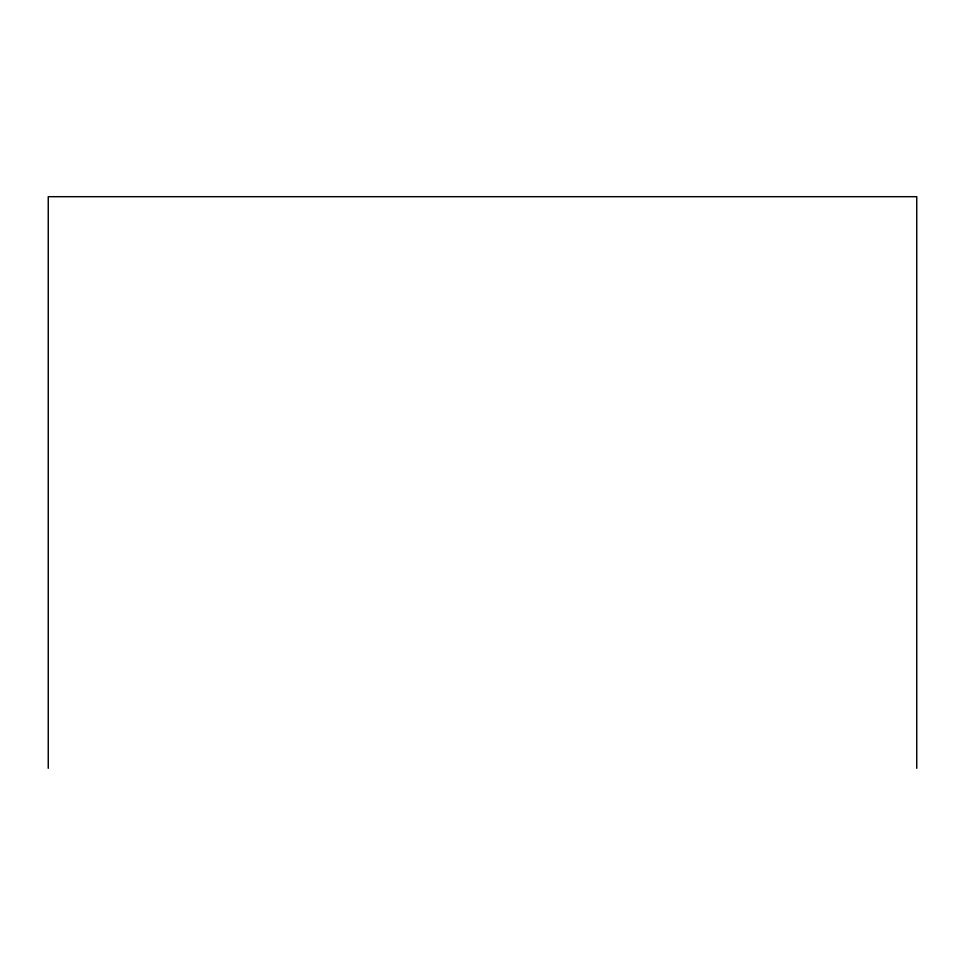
<?xml version="1.0" encoding="UTF-8"?>
<svg xmlns="http://www.w3.org/2000/svg" width="965" height="965" viewBox="0 0 965 965"><rect width="100%" height="100%" fill="white"/><g stroke="black" fill="none" stroke-linecap="round" stroke-linejoin="round"><path stroke-width="1.45" d="M916.75 768.309L916.75 196.691L48.25 196.691L48.25 768.309"/></g></svg>
